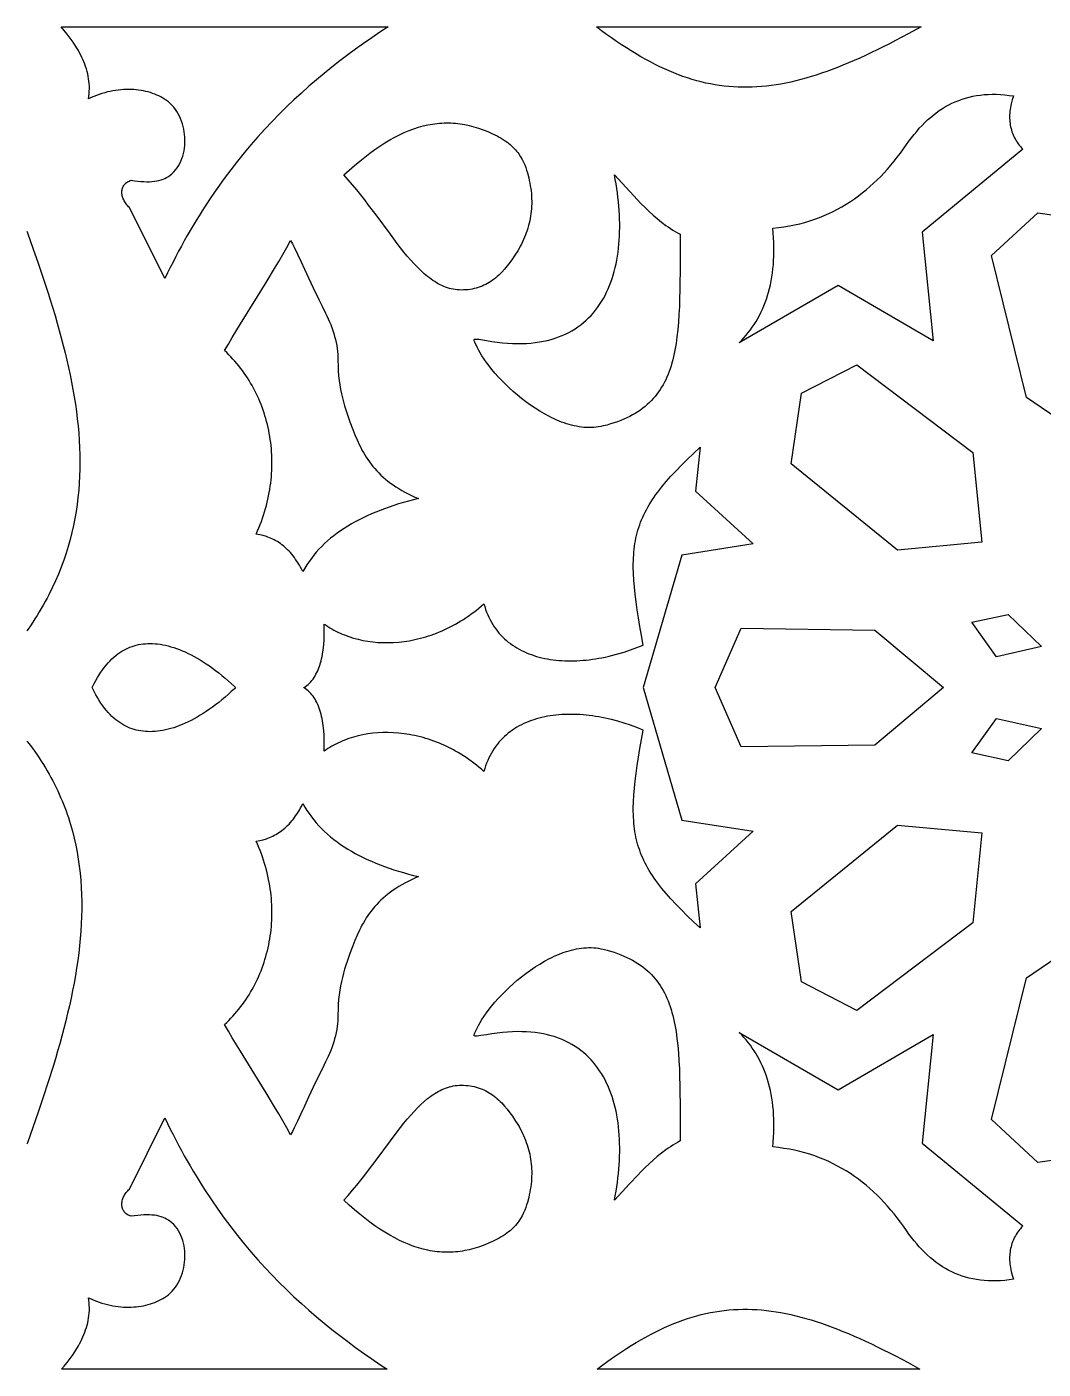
# Model space of a CAD drawing. Extents: x -575 to 575, y -425 to 425.
# Drawn here: x 136.3 to 196.8, y -365 to -285 of the extents above; entities that cross this region are included whole.
import ezdxf

# ---------------------------------------------------------------- set-up
doc = ezdxf.new("R2010")
doc.units = 0
doc.layers.add('LAYER_1', color=18, linetype='CONTINUOUS')

msp = doc.modelspace()

# ---------------------------------------------------------------- linework, layer by layer
at = {"layer": 'LAYER_1'}
for points in [[(157.285, -285.356), (156.802, -285.683), (156.321, -286.018), (155.844, -286.36), (155.371, -286.709), (154.901, -287.066), (154.435, -287.431), (153.974, -287.804), (153.516, -288.186), (153.063, -288.577), (152.614, -288.977), (152.17, -289.386), (151.731, -289.806), (151.297, -290.235), (150.867, -290.675), (150.443, -291.125), (150.024, -291.587), (149.611, -292.059), (149.203, -292.544), (148.802, -293.04), (148.406, -293.548), (148.016, -294.069), (147.632, -294.603), (147.255, -295.15), (146.884, -295.71), (146.702, -295.995), (146.52, -296.284), (146.341, -296.576), (146.163, -296.872), (145.987, -297.171), (145.813, -297.474), (145.64, -297.78), (145.47, -298.091), (145.301, -298.405), (145.134, -298.722), (144.969, -299.044), (144.805, -299.369), (144.644, -299.698), (144.484, -300.031), (142.374, -295.799), (142.32, -295.747), (142.27, -295.694), (142.222, -295.639), (142.178, -295.583), (142.138, -295.525), (142.1, -295.467), (142.066, -295.407), (142.035, -295.347), (142.008, -295.287), (141.985, -295.226), (141.965, -295.165), (141.949, -295.104), (141.936, -295.044), (141.928, -294.984), (141.923, -294.924), (141.922, -294.865), (141.925, -294.807), (141.932, -294.751), (141.943, -294.695), (141.958, -294.641), (141.977, -294.589), (142.001, -294.539), (142.029, -294.49), (142.061, -294.444), (142.098, -294.4), (142.139, -294.359), (142.185, -294.32), (142.235, -294.284), (142.29, -294.251), (142.349, -294.222), (142.414, -294.196), (142.483, -294.174), (142.683, -294.204), (142.875, -294.228), (143.059, -294.245), (143.235, -294.256), (143.403, -294.26), (143.563, -294.258), (143.716, -294.25), (143.861, -294.235), (143.999, -294.213), (144.131, -294.186), (144.255, -294.152), (144.373, -294.111), (144.484, -294.064), (144.589, -294.011), (144.689, -293.952), (144.782, -293.886), (144.903, -293.786), (145.015, -293.677), (145.118, -293.561), (145.211, -293.438), (145.296, -293.308), (145.373, -293.173), (145.44, -293.031), (145.499, -292.885), (145.549, -292.735), (145.591, -292.581), (145.625, -292.423), (145.65, -292.264), (145.667, -292.102), (145.677, -291.939), (145.678, -291.775), (145.671, -291.61), (145.657, -291.446), (145.635, -291.283), (145.605, -291.122), (145.568, -290.962), (145.523, -290.805), (145.472, -290.651), (145.413, -290.501), (145.346, -290.355), (145.273, -290.214), (145.193, -290.079), (145.106, -289.95), (145.013, -289.827), (144.912, -289.711), (144.805, -289.604), (144.692, -289.504), (144.572, -289.414), (144.465, -289.342), (144.355, -289.275), (144.24, -289.211), (144.123, -289.152), (144.001, -289.096), (143.876, -289.045), (143.748, -288.997), (143.617, -288.954), (143.484, -288.915), (143.347, -288.88), (143.208, -288.85), (143.066, -288.823), (142.922, -288.802), (142.776, -288.785), (142.627, -288.773), (142.477, -288.765), (142.325, -288.762), (142.171, -288.764), (142.016, -288.77), (141.86, -288.782), (141.702, -288.798), (141.543, -288.82), (141.383, -288.846), (141.223, -288.878), (141.061, -288.915), (140.899, -288.957), (140.737, -289.004), (140.575, -289.057), (140.412, -289.115), (140.25, -289.179), (140.088, -289.249), (139.926, -289.323), (139.952, -289.171), (139.97, -289.018), (139.982, -288.867), (139.986, -288.716), (139.985, -288.566), (139.977, -288.417), (139.963, -288.269), (139.943, -288.122), (139.918, -287.976), (139.887, -287.831), (139.851, -287.687), (139.811, -287.544), (139.765, -287.403), (139.715, -287.263), (139.661, -287.124), (139.603, -286.987), (139.541, -286.851), (139.475, -286.717), (139.406, -286.584), (139.334, -286.453), (139.181, -286.197), (139.019, -285.947), (138.848, -285.706), (138.671, -285.473), (138.489, -285.249), (138.305, -285.034), (157.772, -285.034)], [(188.743, -285.457), (187.995, -285.854), (187.629, -286.043), (187.268, -286.226), (186.911, -286.402), (186.56, -286.571), (186.213, -286.734), (185.87, -286.891), (185.531, -287.041), (185.197, -287.184), (184.867, -287.321), (184.541, -287.451), (184.218, -287.575), (183.899, -287.691), (183.583, -287.801), (183.271, -287.905), (182.962, -288.001), (182.657, -288.091), (182.354, -288.175), (182.053, -288.251), (181.756, -288.32), (181.461, -288.383), (181.169, -288.439), (180.878, -288.488), (180.59, -288.53), (180.304, -288.565), (180.02, -288.593), (179.737, -288.614), (179.456, -288.628), (179.176, -288.635), (178.898, -288.636), (178.621, -288.629), (178.345, -288.615), (178.07, -288.594), (177.796, -288.565), (177.522, -288.53), (177.249, -288.487), (176.976, -288.438), (176.703, -288.381), (176.43, -288.317), (176.158, -288.245), (175.885, -288.167), (175.612, -288.081), (175.338, -287.987), (175.064, -287.887), (174.789, -287.779), (174.514, -287.664), (174.237, -287.541), (173.959, -287.411), (173.68, -287.273), (173.399, -287.128), (173.117, -286.976), (172.833, -286.816), (172.548, -286.648), (172.26, -286.473), (171.971, -286.29), (171.679, -286.1), (171.385, -285.902), (171.088, -285.697), (170.789, -285.483), (170.487, -285.263), (170.182, -285.034), (189.513, -285.034)], [(193.997, -289.054), (194.246, -289.065), (194.499, -289.086), (194.758, -289.115), (195.021, -289.153), (194.946, -289.387), (194.886, -289.617), (194.861, -289.729), (194.841, -289.841), (194.823, -289.952), (194.81, -290.061), (194.8, -290.169), (194.793, -290.276), (194.791, -290.382), (194.792, -290.486), (194.796, -290.59), (194.804, -290.692), (194.816, -290.793), (194.832, -290.892), (194.851, -290.991), (194.874, -291.089), (194.9, -291.185), (194.93, -291.28), (194.964, -291.374), (195.001, -291.466), (195.043, -291.558), (195.087, -291.648), (195.136, -291.737), (195.188, -291.825), (195.243, -291.912), (195.303, -291.997), (195.365, -292.082), (195.432, -292.165), (195.502, -292.247), (195.576, -292.328), (189.578, -297.266), (190.245, -303.732), (184.58, -300.44), (178.693, -303.85), (178.834, -303.706), (178.969, -303.558), (179.101, -303.406), (179.228, -303.251), (179.35, -303.091), (179.468, -302.927), (179.581, -302.759), (179.689, -302.587), (179.792, -302.41), (179.891, -302.229), (179.984, -302.043), (180.073, -301.854), (180.156, -301.659), (180.234, -301.46), (180.307, -301.256), (180.375, -301.048), (180.438, -300.835), (180.495, -300.617), (180.546, -300.394), (180.592, -300.167), (180.633, -299.934), (180.668, -299.696), (180.697, -299.453), (180.72, -299.206), (180.738, -298.952), (180.75, -298.694), (180.755, -298.43), (180.755, -298.161), (180.749, -297.887), (180.736, -297.607), (180.718, -297.322), (180.693, -297.03), (181.025, -296.995), (181.352, -296.95), (181.672, -296.897), (181.986, -296.834), (182.294, -296.763), (182.596, -296.683), (182.892, -296.595), (183.182, -296.499), (183.466, -296.394), (183.745, -296.282), (184.018, -296.162), (184.286, -296.033), (184.549, -295.898), (184.806, -295.755), (185.059, -295.604), (185.306, -295.446), (185.548, -295.282), (185.785, -295.11), (186.018, -294.931), (186.246, -294.746), (186.469, -294.554), (186.688, -294.356), (186.902, -294.152), (187.113, -293.941), (187.319, -293.725), (187.52, -293.503), (187.718, -293.274), (187.912, -293.041), (188.102, -292.802), (188.289, -292.557), (188.471, -292.307), (188.65, -292.053), (188.798, -291.844), (188.948, -291.643), (189.1, -291.448), (189.255, -291.261), (189.413, -291.08), (189.574, -290.907), (189.738, -290.741), (189.905, -290.582), (190.075, -290.431), (190.248, -290.287), (190.424, -290.15), (190.604, -290.022), (190.787, -289.901), (190.973, -289.787), (191.163, -289.682), (191.357, -289.584), (191.555, -289.494), (191.756, -289.413), (191.961, -289.339), (192.171, -289.274), (192.384, -289.217), (192.601, -289.168), (192.823, -289.127), (193.049, -289.095), (193.279, -289.072), (193.514, -289.057), (193.753, -289.051)], [(161.382, -290.759), (161.519, -290.762), (161.656, -290.769), (161.792, -290.78), (161.929, -290.793), (162.066, -290.811), (162.202, -290.831), (162.339, -290.855), (162.612, -290.912), (162.886, -290.983), (163.16, -291.067), (163.434, -291.164), (163.71, -291.274), (163.987, -291.398), (164.264, -291.534), (164.393, -291.603), (164.515, -291.673), (164.631, -291.745), (164.741, -291.818), (164.846, -291.893), (164.945, -291.968), (165.038, -292.045), (165.126, -292.123), (165.209, -292.202), (165.287, -292.282), (165.361, -292.362), (165.43, -292.443), (165.495, -292.524), (165.555, -292.606), (165.664, -292.771), (165.76, -292.935), (165.842, -293.099), (165.913, -293.262), (165.974, -293.422), (166.026, -293.58), (166.072, -293.733), (166.148, -294.025), (166.185, -294.185), (166.218, -294.343), (166.247, -294.501), (166.271, -294.657), (166.291, -294.812), (166.307, -294.967), (166.318, -295.12), (166.326, -295.272), (166.329, -295.423), (166.328, -295.573), (166.323, -295.722), (166.314, -295.87), (166.3, -296.017), (166.283, -296.163), (166.262, -296.308), (166.237, -296.452), (166.209, -296.595), (166.176, -296.737), (166.139, -296.878), (166.099, -297.018), (166.055, -297.158), (166.007, -297.296), (165.956, -297.434), (165.901, -297.57), (165.842, -297.706), (165.78, -297.841), (165.715, -297.976), (165.645, -298.109), (165.573, -298.241), (165.497, -298.373), (165.334, -298.634), (165.185, -298.857), (165.032, -299.071), (164.873, -299.276), (164.71, -299.471), (164.541, -299.655), (164.454, -299.742), (164.366, -299.827), (164.276, -299.908), (164.184, -299.986), (164.09, -300.061), (163.994, -300.132), (163.896, -300.199), (163.796, -300.263), (163.694, -300.323), (163.589, -300.379), (163.483, -300.431), (163.374, -300.48), (163.262, -300.523), (163.148, -300.563), (163.031, -300.598), (162.912, -300.629), (162.79, -300.655), (162.665, -300.676), (162.537, -300.692), (162.407, -300.704), (162.273, -300.71), (162.136, -300.712), (162.014, -300.708), (161.894, -300.699), (161.775, -300.685), (161.658, -300.665), (161.542, -300.641), (161.427, -300.612), (161.314, -300.578), (161.202, -300.539), (161.09, -300.495), (160.98, -300.447), (160.871, -300.395), (160.763, -300.338), (160.656, -300.277), (160.55, -300.212), (160.444, -300.143), (160.339, -300.07), (160.235, -299.994), (160.132, -299.913), (159.927, -299.741), (159.724, -299.555), (159.522, -299.357), (159.322, -299.146), (159.122, -298.924), (158.922, -298.691), (158.722, -298.448), (158.522, -298.196), (158.32, -297.935), (157.912, -297.393), (157.065, -296.243), (156.618, -295.648), (156.388, -295.348), (156.152, -295.047), (155.911, -294.747), (155.663, -294.448), (155.408, -294.151), (155.147, -293.856), (155.464, -293.568), (155.777, -293.294), (156.087, -293.034), (156.393, -292.789), (156.696, -292.558), (156.996, -292.341), (157.294, -292.138), (157.588, -291.949), (157.88, -291.774), (158.17, -291.614), (158.458, -291.467), (158.743, -291.334), (159.027, -291.215), (159.308, -291.11), (159.589, -291.019), (159.867, -290.941), (160.145, -290.878), (160.283, -290.851), (160.421, -290.827), (160.559, -290.807), (160.697, -290.791), (160.834, -290.778), (160.972, -290.768), (161.109, -290.761), (161.246, -290.758)], [(171.716, -294.356), (172.17, -294.851), (172.622, -295.336), (172.85, -295.572), (173.081, -295.804), (173.316, -296.03), (173.557, -296.249), (173.803, -296.461), (174.057, -296.666), (174.319, -296.861), (174.454, -296.956), (174.591, -297.047), (174.731, -297.137), (174.874, -297.223), (175.019, -297.307), (175.168, -297.388), (175.162, -299.664), (175.158, -300.195), (175.15, -300.712), (175.138, -301.213), (175.121, -301.7), (175.097, -302.171), (175.067, -302.628), (175.028, -303.069), (174.981, -303.495), (174.923, -303.906), (174.89, -304.106), (174.854, -304.302), (174.815, -304.494), (174.773, -304.682), (174.728, -304.867), (174.679, -305.048), (174.627, -305.225), (174.571, -305.398), (174.511, -305.567), (174.448, -305.733), (174.38, -305.895), (174.308, -306.053), (174.232, -306.207), (174.152, -306.357), (174.067, -306.504), (173.978, -306.646), (173.884, -306.785), (173.785, -306.92), (173.681, -307.051), (173.571, -307.179), (173.457, -307.302), (173.337, -307.422), (173.212, -307.538), (173.081, -307.65), (172.944, -307.758), (172.802, -307.862), (172.654, -307.963), (172.499, -308.059), (172.338, -308.152), (172.171, -308.241), (171.997, -308.326), (171.817, -308.407), (171.63, -308.485), (171.437, -308.558), (171.236, -308.628), (171.028, -308.693), (170.813, -308.755), (170.591, -308.813), (170.45, -308.845), (170.308, -308.87), (170.166, -308.889), (170.022, -308.901), (169.877, -308.908), (169.732, -308.909), (169.586, -308.904), (169.44, -308.893), (169.293, -308.878), (169.146, -308.857), (168.998, -308.831), (168.85, -308.8), (168.702, -308.764), (168.554, -308.723), (168.406, -308.678), (168.259, -308.629), (168.111, -308.576), (167.964, -308.518), (167.817, -308.457), (167.671, -308.392), (167.525, -308.323), (167.38, -308.251), (167.092, -308.098), (166.808, -307.932), (166.529, -307.755), (166.255, -307.569), (165.987, -307.375), (165.725, -307.174), (165.471, -306.966), (165.225, -306.754), (164.988, -306.538), (164.76, -306.32), (164.543, -306.101), (164.336, -305.882), (164.141, -305.664), (163.958, -305.449), (163.789, -305.237), (163.633, -305.03), (163.492, -304.829), (163.366, -304.636), (163.256, -304.45), (163.163, -304.275), (163.087, -304.11), (163.049, -304.026), (163.011, -303.95), (162.943, -303.823), (162.918, -303.773), (162.901, -303.73), (162.894, -303.696), (162.896, -303.681), (162.9, -303.669), (162.908, -303.659), (162.92, -303.65), (162.957, -303.639), (163.012, -303.635), (163.088, -303.638), (163.186, -303.649), (163.309, -303.666), (163.636, -303.721), (163.96, -303.775), (164.276, -303.819), (164.584, -303.853), (164.885, -303.878), (165.179, -303.894), (165.465, -303.901), (165.743, -303.9), (166.015, -303.889), (166.279, -303.87), (166.537, -303.842), (166.787, -303.807), (167.03, -303.763), (167.266, -303.711), (167.495, -303.651), (167.717, -303.584), (167.932, -303.509), (168.141, -303.426), (168.342, -303.337), (168.537, -303.24), (168.726, -303.136), (168.908, -303.025), (169.083, -302.908), (169.252, -302.784), (169.414, -302.654), (169.57, -302.517), (169.72, -302.375), (169.864, -302.226), (170.001, -302.072), (170.132, -301.912), (170.257, -301.746), (170.376, -301.575), (170.489, -301.399), (170.596, -301.218), (170.697, -301.031), (170.793, -300.84), (170.882, -300.645), (170.966, -300.444), (171.044, -300.24), (171.116, -300.031), (171.183, -299.818), (171.245, -299.601), (171.3, -299.38), (171.351, -299.156), (171.396, -298.928), (171.436, -298.697), (171.47, -298.462), (171.5, -298.225), (171.524, -297.984), (171.543, -297.741), (171.557, -297.495), (171.566, -297.247), (171.57, -296.996), (171.569, -296.743), (171.563, -296.488), (171.553, -296.231), (171.538, -295.972), (171.518, -295.712), (171.493, -295.45), (171.464, -295.187), (171.431, -294.923), (171.392, -294.657), (171.35, -294.391), (171.303, -294.124), (171.252, -293.856)], [(200.193, -296.647), (202.256, -305.051), (199.851, -309.874), (195.805, -307.108), (193.711, -298.662), (196.467, -296.109)], [(152.084, -297.961), (152.189, -298.164), (152.388, -298.574), (152.585, -299.002), (152.795, -299.468), (153.031, -299.992), (153.31, -300.591), (153.647, -301.286), (153.841, -301.675), (154.055, -302.095), (154.138, -302.26), (154.216, -302.428), (154.291, -302.599), (154.361, -302.773), (154.426, -302.948), (154.487, -303.125), (154.543, -303.303), (154.594, -303.482), (154.64, -303.661), (154.68, -303.841), (154.714, -304.021), (154.742, -304.2), (154.764, -304.378), (154.78, -304.556), (154.789, -304.732), (154.792, -304.906), (154.795, -305.221), (154.807, -305.524), (154.829, -305.816), (154.859, -306.097), (154.897, -306.368), (154.943, -306.632), (154.995, -306.887), (155.053, -307.136), (155.117, -307.38), (155.187, -307.62), (155.26, -307.856), (155.338, -308.09), (155.502, -308.555), (155.675, -309.024), (155.797, -309.337), (155.927, -309.645), (156.068, -309.947), (156.143, -310.096), (156.221, -310.243), (156.303, -310.388), (156.388, -310.532), (156.477, -310.673), (156.57, -310.813), (156.667, -310.951), (156.769, -311.087), (156.875, -311.221), (156.986, -311.353), (157.102, -311.482), (157.224, -311.61), (157.351, -311.735), (157.483, -311.858), (157.622, -311.979), (157.766, -312.097), (157.917, -312.213), (158.074, -312.326), (158.238, -312.437), (158.409, -312.545), (158.587, -312.651), (158.772, -312.754), (158.965, -312.854), (159.165, -312.951), (159.373, -313.046), (159.59, -313.137), (159.286, -313.213), (158.987, -313.291), (158.693, -313.374), (158.405, -313.459), (158.121, -313.549), (157.843, -313.641), (157.571, -313.738), (157.303, -313.838), (157.042, -313.942), (156.785, -314.05), (156.535, -314.162), (156.29, -314.278), (156.051, -314.397), (155.818, -314.521), (155.591, -314.649), (155.369, -314.78), (155.154, -314.916), (154.945, -315.056), (154.742, -315.201), (154.546, -315.35), (154.356, -315.503), (154.172, -315.66), (153.995, -315.822), (153.824, -315.988), (153.66, -316.159), (153.502, -316.335), (153.352, -316.515), (153.208, -316.7), (153.071, -316.89), (152.942, -317.084), (152.819, -317.283), (152.703, -317.488), (152.635, -317.354), (152.565, -317.225), (152.493, -317.101), (152.42, -316.982), (152.346, -316.867), (152.271, -316.757), (152.195, -316.651), (152.117, -316.549), (152.038, -316.452), (151.958, -316.359), (151.876, -316.27), (151.794, -316.186), (151.71, -316.105), (151.625, -316.028), (151.539, -315.956), (151.452, -315.887), (151.364, -315.822), (151.275, -315.76), (151.185, -315.703), (151.093, -315.648), (151.001, -315.598), (150.908, -315.551), (150.814, -315.507), (150.719, -315.466), (150.623, -315.429), (150.526, -315.395), (150.329, -315.336), (150.129, -315.289), (149.926, -315.254), (150.009, -315.065), (150.088, -314.876), (150.163, -314.686), (150.234, -314.497), (150.301, -314.307), (150.364, -314.116), (150.423, -313.926), (150.479, -313.736), (150.53, -313.545), (150.578, -313.355), (150.622, -313.164), (150.662, -312.974), (150.698, -312.784), (150.731, -312.593), (150.76, -312.404), (150.785, -312.214), (150.807, -312.025), (150.825, -311.836), (150.839, -311.647), (150.85, -311.459), (150.857, -311.272), (150.86, -311.085), (150.86, -310.898), (150.857, -310.713), (150.849, -310.527), (150.839, -310.343), (150.825, -310.159), (150.807, -309.977), (150.786, -309.795), (150.762, -309.614), (150.734, -309.434), (150.703, -309.254), (150.668, -309.076), (150.63, -308.899), (150.589, -308.724), (150.544, -308.549), (150.497, -308.375), (150.445, -308.203), (150.391, -308.032), (150.334, -307.863), (150.273, -307.695), (150.209, -307.528), (150.142, -307.363), (150.072, -307.199), (149.998, -307.037), (149.922, -306.877), (149.842, -306.718), (149.76, -306.561), (149.674, -306.406), (149.586, -306.252), (149.494, -306.101), (149.399, -305.951), (149.302, -305.803), (149.201, -305.658), (149.098, -305.514), (148.991, -305.372), (148.882, -305.233), (148.77, -305.096), (148.655, -304.96), (148.537, -304.828), (148.417, -304.697), (148.293, -304.569), (148.167, -304.443), (148.038, -304.32), (148.263, -303.93), (148.495, -303.536), (148.98, -302.735), (149.997, -301.092), (150.511, -300.259), (151.018, -299.423), (151.266, -299.005), (151.508, -298.587), (151.744, -298.171), (151.973, -297.755)], [(192.606, -310.389), (193.13, -315.743), (188.121, -316.201), (181.785, -311.066), (182.402, -306.867), (185.699, -305.166)], [(176.075, -312.703), (179.519, -315.842), (175.27, -316.504), (172.96, -324.398), (175.27, -332.291), (179.519, -332.954), (176.075, -336.092), (176.361, -338.715), (175.967, -338.346), (175.596, -337.991), (175.249, -337.646), (174.924, -337.312), (174.621, -336.986), (174.341, -336.668), (174.081, -336.356), (173.959, -336.202), (173.843, -336.049), (173.731, -335.897), (173.624, -335.746), (173.522, -335.596), (173.425, -335.446), (173.333, -335.296), (173.245, -335.146), (173.162, -334.997), (173.084, -334.847), (173.01, -334.697), (172.941, -334.547), (172.876, -334.396), (172.815, -334.244), (172.759, -334.091), (172.707, -333.937), (172.658, -333.782), (172.615, -333.625), (172.575, -333.467), (172.539, -333.307), (172.506, -333.145), (172.478, -332.982), (172.453, -332.816), (172.433, -332.647), (172.415, -332.477), (172.402, -332.303), (172.391, -332.127), (172.384, -331.948), (172.381, -331.765), (172.381, -331.579), (172.39, -331.198), (172.412, -330.801), (172.445, -330.388), (172.49, -329.957), (172.546, -329.508), (172.612, -329.038), (172.688, -328.548), (172.773, -328.034), (172.866, -327.497), (172.968, -326.935), (172.594, -326.783), (172.217, -326.643), (171.839, -326.516), (171.459, -326.403), (171.08, -326.302), (170.89, -326.257), (170.7, -326.216), (170.511, -326.178), (170.322, -326.143), (170.134, -326.112), (169.946, -326.084), (169.759, -326.06), (169.573, -326.039), (169.388, -326.022), (169.203, -326.009), (169.02, -325.999), (168.838, -325.993), (168.657, -325.991), (168.477, -325.992), (168.299, -325.997), (168.123, -326.006), (167.948, -326.019), (167.775, -326.036), (167.603, -326.056), (167.434, -326.08), (167.266, -326.108), (167.101, -326.141), (166.938, -326.177), (166.777, -326.217), (166.619, -326.261), (166.463, -326.309), (166.309, -326.361), (166.158, -326.417), (166.01, -326.478), (165.865, -326.542), (165.723, -326.611), (165.584, -326.684), (165.448, -326.761), (165.315, -326.842), (165.186, -326.927), (165.06, -327.017), (164.937, -327.111), (164.819, -327.21), (164.703, -327.313), (164.592, -327.42), (164.485, -327.531), (164.381, -327.648), (164.282, -327.768), (164.186, -327.893), (164.095, -328.023), (164.009, -328.157), (163.927, -328.296), (163.849, -328.439), (163.776, -328.587), (163.708, -328.739), (163.644, -328.896), (163.586, -329.058), (163.533, -329.225), (163.484, -329.396), (163.336, -329.266), (163.186, -329.139), (163.035, -329.017), (162.883, -328.899), (162.73, -328.784), (162.575, -328.674), (162.42, -328.567), (162.264, -328.465), (162.107, -328.366), (161.95, -328.271), (161.792, -328.18), (161.633, -328.093), (161.473, -328.009), (161.313, -327.93), (161.153, -327.854), (160.992, -327.781), (160.831, -327.713), (160.669, -327.648), (160.508, -327.586), (160.346, -327.529), (160.184, -327.475), (160.022, -327.424), (159.86, -327.377), (159.698, -327.333), (159.536, -327.293), (159.374, -327.257), (159.213, -327.224), (159.052, -327.194), (158.731, -327.145), (158.412, -327.109), (158.096, -327.086), (157.783, -327.076), (157.473, -327.078), (157.167, -327.094), (156.865, -327.121), (156.568, -327.161), (156.277, -327.213), (155.991, -327.277), (155.712, -327.352), (155.439, -327.438), (155.174, -327.536), (155.044, -327.589), (154.916, -327.644), (154.79, -327.702), (154.667, -327.763), (154.545, -327.827), (154.426, -327.893), (154.309, -327.962), (154.195, -328.034), (154.082, -328.108), (153.973, -328.184), (153.979, -327.863), (153.976, -327.549), (153.964, -327.242), (153.942, -326.945), (153.91, -326.658), (153.867, -326.381), (153.842, -326.247), (153.813, -326.116), (153.782, -325.988), (153.748, -325.864), (153.711, -325.742), (153.672, -325.625), (153.629, -325.511), (153.583, -325.4), (153.534, -325.293), (153.481, -325.191), (153.426, -325.092), (153.367, -324.998), (153.306, -324.907), (153.24, -324.822), (153.172, -324.74), (153.1, -324.664), (153.024, -324.592), (152.945, -324.524), (152.862, -324.462), (152.776, -324.405), (152.753, -324.405), (152.764, -324.398), (152.753, -324.39), (152.776, -324.39), (152.862, -324.333), (152.945, -324.271), (153.024, -324.204), (153.1, -324.132), (153.172, -324.055), (153.24, -323.974), (153.306, -323.888), (153.367, -323.798), (153.426, -323.703), (153.481, -323.605), (153.534, -323.502), (153.583, -323.395), (153.629, -323.285), (153.672, -323.171), (153.711, -323.053), (153.748, -322.932), (153.782, -322.807), (153.813, -322.679), (153.842, -322.548), (153.867, -322.414), (153.91, -322.138), (153.942, -321.85), (153.964, -321.553), (153.976, -321.247), (153.979, -320.933), (153.973, -320.612), (154.082, -320.688), (154.195, -320.762), (154.309, -320.833), (154.426, -320.902), (154.545, -320.968), (154.667, -321.032), (154.79, -321.093), (154.916, -321.151), (155.044, -321.207), (155.174, -321.26), (155.439, -321.357), (155.712, -321.444), (155.991, -321.519), (156.277, -321.582), (156.568, -321.634), (156.865, -321.674), (157.167, -321.702), (157.473, -321.717), (157.783, -321.72), (158.096, -321.71), (158.412, -321.687), (158.731, -321.651), (159.052, -321.602), (159.213, -321.572), (159.374, -321.539), (159.536, -321.502), (159.698, -321.462), (159.86, -321.418), (160.022, -321.371), (160.184, -321.321), (160.346, -321.267), (160.508, -321.209), (160.669, -321.148), (160.831, -321.083), (160.992, -321.014), (161.153, -320.942), (161.313, -320.866), (161.473, -320.786), (161.633, -320.703), (161.792, -320.615), (161.95, -320.524), (162.107, -320.429), (162.264, -320.331), (162.42, -320.228), (162.575, -320.122), (162.73, -320.011), (162.883, -319.897), (163.035, -319.778), (163.186, -319.656), (163.336, -319.53), (163.484, -319.399), (163.533, -319.57), (163.586, -319.737), (163.644, -319.899), (163.708, -320.056), (163.776, -320.209), (163.849, -320.357), (163.927, -320.5), (164.009, -320.639), (164.095, -320.773), (164.186, -320.902), (164.282, -321.027), (164.381, -321.148), (164.485, -321.264), (164.592, -321.376), (164.703, -321.483), (164.819, -321.586), (164.937, -321.684), (165.06, -321.778), (165.186, -321.868), (165.315, -321.954), (165.448, -322.035), (165.584, -322.112), (165.723, -322.185), (165.865, -322.253), (166.01, -322.318), (166.158, -322.378), (166.309, -322.434), (166.463, -322.487), (166.619, -322.535), (166.777, -322.579), (166.938, -322.619), (167.101, -322.655), (167.266, -322.687), (167.434, -322.715), (167.603, -322.739), (167.775, -322.76), (167.948, -322.776), (168.123, -322.789), (168.299, -322.798), (168.477, -322.803), (168.657, -322.805), (168.838, -322.802), (169.02, -322.796), (169.203, -322.786), (169.388, -322.773), (169.573, -322.756), (169.759, -322.736), (169.946, -322.711), (170.134, -322.684), (170.322, -322.653), (170.511, -322.618), (170.7, -322.58), (170.89, -322.538), (171.08, -322.493), (171.459, -322.393), (171.839, -322.279), (172.217, -322.152), (172.594, -322.013), (172.968, -321.86), (172.866, -321.298), (172.773, -320.761), (172.688, -320.248), (172.612, -319.757), (172.546, -319.288), (172.49, -318.838), (172.445, -318.408), (172.412, -317.995), (172.39, -317.598), (172.381, -317.216), (172.381, -317.03), (172.384, -316.848), (172.391, -316.669), (172.402, -316.492), (172.415, -316.319), (172.433, -316.148), (172.453, -315.98), (172.478, -315.814), (172.506, -315.65), (172.539, -315.488), (172.575, -315.329), (172.615, -315.17), (172.658, -315.014), (172.707, -314.859), (172.759, -314.705), (172.815, -314.552), (172.876, -314.4), (172.941, -314.249), (173.01, -314.098), (173.084, -313.948), (173.162, -313.799), (173.245, -313.649), (173.333, -313.5), (173.425, -313.35), (173.522, -313.2), (173.624, -313.049), (173.731, -312.898), (173.843, -312.746), (173.959, -312.593), (174.081, -312.439), (174.341, -312.128), (174.621, -311.809), (174.924, -311.484), (175.249, -311.149), (175.596, -310.805), (175.967, -310.449), (176.361, -310.081)], [(196.687, -321.955), (194.007, -322.563), (192.541, -320.507), (194.702, -320.033)], [(186.759, -320.97), (190.849, -324.398), (186.759, -327.825), (178.801, -327.929), (177.262, -324.398), (178.801, -320.866)], [(143.75, -321.774), (143.898, -321.783), (144.049, -321.798), (144.202, -321.818), (144.358, -321.844), (144.517, -321.877), (144.678, -321.915), (144.841, -321.96), (145.007, -322.01), (145.175, -322.067), (145.345, -322.13), (145.516, -322.199), (145.69, -322.275), (145.866, -322.357), (146.043, -322.445), (146.221, -322.539), (146.401, -322.64), (146.582, -322.747), (146.765, -322.86), (146.948, -322.98), (147.132, -323.105), (147.318, -323.237), (147.503, -323.375), (147.69, -323.519), (147.877, -323.67), (148.064, -323.826), (148.251, -323.989), (148.439, -324.157), (148.627, -324.331), (148.696, -324.398), (148.627, -324.464), (148.439, -324.638), (148.252, -324.807), (148.064, -324.969), (147.877, -325.126), (147.69, -325.276), (147.503, -325.42), (147.318, -325.558), (147.132, -325.69), (146.948, -325.816), (146.765, -325.935), (146.582, -326.049), (146.401, -326.156), (146.221, -326.256), (146.043, -326.351), (145.866, -326.439), (145.69, -326.521), (145.516, -326.596), (145.345, -326.665), (145.175, -326.728), (145.007, -326.785), (144.841, -326.836), (144.678, -326.88), (144.517, -326.919), (144.358, -326.951), (144.202, -326.977), (144.049, -326.998), (143.898, -327.012), (143.75, -327.021), (143.604, -327.025), (143.461, -327.022), (143.32, -327.014), (143.182, -327.001), (143.047, -326.982), (142.913, -326.957), (142.782, -326.928), (142.653, -326.892), (142.526, -326.852), (142.4, -326.805), (142.276, -326.753), (142.154, -326.695), (142.033, -326.631), (141.914, -326.561), (141.795, -326.485), (141.678, -326.402), (141.562, -326.312), (141.447, -326.216), (141.333, -326.112), (141.22, -326.001), (141.109, -325.882), (140.999, -325.755), (140.89, -325.62), (140.783, -325.477), (140.677, -325.325), (140.574, -325.166), (140.472, -324.997), (140.373, -324.82), (140.276, -324.634), (140.181, -324.438), (140.162, -324.398), (140.181, -324.357), (140.276, -324.162), (140.373, -323.976), (140.472, -323.798), (140.574, -323.63), (140.677, -323.47), (140.783, -323.319), (140.89, -323.176), (140.999, -323.041), (141.109, -322.914), (141.22, -322.795), (141.333, -322.684), (141.447, -322.58), (141.562, -322.483), (141.678, -322.393), (141.795, -322.31), (141.914, -322.234), (142.033, -322.164), (142.154, -322.1), (142.276, -322.042), (142.4, -321.99), (142.526, -321.944), (142.653, -321.903), (142.782, -321.868), (142.913, -321.838), (143.047, -321.814), (143.182, -321.795), (143.32, -321.781), (143.461, -321.773), (143.604, -321.771)], [(196.687, -326.84), (194.702, -328.763), (192.541, -328.288), (194.007, -326.232)], [(152.819, -331.512), (152.942, -331.711), (153.071, -331.906), (153.208, -332.095), (153.352, -332.28), (153.502, -332.461), (153.66, -332.636), (153.824, -332.807), (153.995, -332.973), (154.172, -333.135), (154.356, -333.293), (154.546, -333.446), (154.742, -333.595), (154.945, -333.739), (155.154, -333.879), (155.369, -334.015), (155.591, -334.147), (155.818, -334.275), (156.051, -334.398), (156.29, -334.518), (156.535, -334.634), (156.785, -334.745), (157.042, -334.853), (157.303, -334.957), (157.571, -335.057), (157.843, -335.154), (158.121, -335.247), (158.405, -335.336), (158.693, -335.422), (158.987, -335.504), (159.286, -335.583), (159.59, -335.658), (159.373, -335.75), (159.165, -335.844), (158.965, -335.942), (158.772, -336.042), (158.587, -336.145), (158.409, -336.25), (158.238, -336.359), (158.074, -336.469), (157.917, -336.583), (157.766, -336.699), (157.622, -336.817), (157.483, -336.938), (157.351, -337.06), (157.224, -337.186), (157.102, -337.313), (156.986, -337.443), (156.875, -337.575), (156.769, -337.709), (156.667, -337.844), (156.57, -337.982), (156.477, -338.122), (156.388, -338.264), (156.303, -338.407), (156.221, -338.552), (156.143, -338.699), (156.068, -338.848), (155.927, -339.15), (155.797, -339.458), (155.675, -339.772), (155.502, -340.24), (155.338, -340.705), (155.26, -340.939), (155.187, -341.176), (155.117, -341.415), (155.053, -341.659), (154.995, -341.908), (154.943, -342.164), (154.897, -342.427), (154.859, -342.698), (154.829, -342.979), (154.807, -343.271), (154.795, -343.574), (154.792, -343.89), (154.789, -344.064), (154.78, -344.24), (154.764, -344.417), (154.742, -344.596), (154.714, -344.775), (154.68, -344.954), (154.64, -345.134), (154.594, -345.314), (154.543, -345.493), (154.487, -345.671), (154.426, -345.848), (154.361, -346.023), (154.291, -346.196), (154.216, -346.367), (154.138, -346.535), (154.055, -346.701), (153.841, -347.121), (153.647, -347.51), (153.31, -348.204), (153.031, -348.804), (152.795, -349.327), (152.585, -349.794), (152.388, -350.222), (152.189, -350.631), (152.084, -350.834), (151.973, -351.04), (151.744, -350.625), (151.508, -350.208), (151.266, -349.791), (151.018, -349.372), (150.511, -348.536), (149.997, -347.703), (148.98, -346.061), (148.495, -345.259), (148.263, -344.865), (148.038, -344.476), (148.167, -344.352), (148.293, -344.227), (148.417, -344.098), (148.537, -343.968), (148.655, -343.835), (148.77, -343.7), (148.882, -343.563), (148.991, -343.423), (149.098, -343.282), (149.201, -343.138), (149.302, -342.992), (149.399, -342.844), (149.494, -342.695), (149.586, -342.543), (149.674, -342.39), (149.76, -342.234), (149.842, -342.077), (149.922, -341.919), (149.998, -341.758), (150.072, -341.596), (150.142, -341.433), (150.209, -341.267), (150.273, -341.101), (150.334, -340.933), (150.391, -340.763), (150.445, -340.592), (150.497, -340.42), (150.544, -340.247), (150.589, -340.072), (150.63, -339.896), (150.668, -339.719), (150.703, -339.541), (150.734, -339.362), (150.762, -339.182), (150.786, -339.001), (150.807, -338.819), (150.825, -338.636), (150.839, -338.452), (150.849, -338.268), (150.857, -338.083), (150.86, -337.897), (150.86, -337.711), (150.857, -337.524), (150.85, -337.336), (150.839, -337.148), (150.825, -336.96), (150.807, -336.771), (150.785, -336.581), (150.76, -336.392), (150.731, -336.202), (150.698, -336.012), (150.662, -335.822), (150.622, -335.631), (150.578, -335.441), (150.53, -335.25), (150.479, -335.06), (150.423, -334.87), (150.364, -334.679), (150.301, -334.489), (150.234, -334.299), (150.163, -334.109), (150.088, -333.92), (150.009, -333.731), (149.926, -333.542), (150.129, -333.506), (150.329, -333.459), (150.526, -333.4), (150.623, -333.366), (150.719, -333.329), (150.814, -333.289), (150.908, -333.245), (151.001, -333.198), (151.093, -333.147), (151.185, -333.093), (151.275, -333.035), (151.364, -332.974), (151.452, -332.909), (151.539, -332.84), (151.625, -332.767), (151.71, -332.69), (151.794, -332.61), (151.876, -332.525), (151.958, -332.436), (152.038, -332.343), (152.117, -332.246), (152.195, -332.145), (152.271, -332.039), (152.346, -331.929), (152.42, -331.814), (152.493, -331.694), (152.565, -331.57), (152.635, -331.441), (152.703, -331.308)], [(193.13, -333.052), (192.606, -338.407), (185.699, -343.629), (182.402, -341.929), (181.785, -337.73), (188.121, -332.595)], [(202.256, -343.744), (200.193, -352.148), (196.467, -352.686), (193.711, -350.133), (195.805, -341.688), (199.851, -338.922)], [(169.877, -339.888), (170.022, -339.894), (170.166, -339.907), (170.308, -339.926), (170.45, -339.951), (170.591, -339.982), (170.813, -340.04), (171.028, -340.102), (171.236, -340.168), (171.437, -340.237), (171.63, -340.311), (171.817, -340.388), (171.997, -340.469), (172.171, -340.554), (172.338, -340.643), (172.499, -340.736), (172.654, -340.833), (172.802, -340.933), (172.944, -341.037), (173.081, -341.146), (173.212, -341.258), (173.337, -341.373), (173.457, -341.493), (173.571, -341.617), (173.681, -341.744), (173.785, -341.875), (173.884, -342.01), (173.978, -342.149), (174.067, -342.292), (174.152, -342.438), (174.232, -342.589), (174.308, -342.743), (174.38, -342.901), (174.448, -343.063), (174.511, -343.228), (174.571, -343.398), (174.627, -343.571), (174.679, -343.748), (174.728, -343.929), (174.773, -344.113), (174.815, -344.302), (174.854, -344.494), (174.89, -344.69), (174.923, -344.89), (174.981, -345.301), (175.028, -345.727), (175.067, -346.168), (175.097, -346.624), (175.121, -347.096), (175.138, -347.582), (175.15, -348.084), (175.158, -348.6), (175.162, -349.132), (175.168, -351.407), (175.019, -351.488), (174.874, -351.572), (174.731, -351.659), (174.591, -351.748), (174.454, -351.84), (174.319, -351.934), (174.057, -352.13), (173.803, -352.334), (173.557, -352.546), (173.316, -352.766), (173.081, -352.992), (172.85, -353.223), (172.622, -353.46), (172.17, -353.945), (171.716, -354.44), (171.252, -354.939), (171.303, -354.672), (171.35, -354.405), (171.392, -354.138), (171.431, -353.873), (171.464, -353.608), (171.493, -353.345), (171.518, -353.083), (171.538, -352.823), (171.553, -352.564), (171.563, -352.307), (171.569, -352.052), (171.57, -351.799), (171.566, -351.549), (171.557, -351.3), (171.543, -351.054), (171.524, -350.811), (171.5, -350.571), (171.47, -350.333), (171.436, -350.099), (171.396, -349.867), (171.351, -349.64), (171.3, -349.415), (171.245, -349.194), (171.183, -348.978), (171.116, -348.765), (171.044, -348.556), (170.966, -348.351), (170.882, -348.151), (170.793, -347.955), (170.697, -347.764), (170.596, -347.578), (170.489, -347.396), (170.376, -347.22), (170.257, -347.049), (170.132, -346.884), (170.001, -346.724), (169.864, -346.569), (169.72, -346.421), (169.57, -346.278), (169.414, -346.142), (169.252, -346.011), (169.083, -345.887), (168.908, -345.77), (168.726, -345.66), (168.537, -345.556), (168.342, -345.459), (168.141, -345.369), (167.932, -345.287), (167.717, -345.212), (167.495, -345.144), (167.266, -345.085), (167.03, -345.033), (166.787, -344.989), (166.537, -344.953), (166.279, -344.926), (166.015, -344.906), (165.743, -344.896), (165.465, -344.894), (165.179, -344.901), (164.885, -344.917), (164.584, -344.942), (164.276, -344.977), (163.96, -345.021), (163.636, -345.074), (163.309, -345.129), (163.186, -345.147), (163.088, -345.157), (163.012, -345.161), (162.957, -345.157), (162.92, -345.145), (162.908, -345.137), (162.9, -345.126), (162.896, -345.114), (162.894, -345.1), (162.901, -345.065), (162.918, -345.023), (162.943, -344.972), (163.011, -344.846), (163.049, -344.77), (163.087, -344.685), (163.163, -344.521), (163.256, -344.345), (163.366, -344.16), (163.492, -343.966), (163.633, -343.765), (163.789, -343.558), (163.958, -343.347), (164.141, -343.131), (164.336, -342.913), (164.543, -342.694), (164.76, -342.475), (164.988, -342.257), (165.225, -342.041), (165.471, -341.829), (165.725, -341.622), (165.987, -341.42), (166.255, -341.226), (166.529, -341.04), (166.808, -340.864), (167.092, -340.698), (167.38, -340.544), (167.525, -340.472), (167.671, -340.403), (167.817, -340.338), (167.964, -340.277), (168.111, -340.22), (168.259, -340.166), (168.406, -340.117), (168.554, -340.072), (168.702, -340.032), (168.85, -339.996), (168.998, -339.965), (169.146, -339.939), (169.293, -339.918), (169.44, -339.902), (169.586, -339.892), (169.732, -339.887)], [(184.58, -348.355), (190.245, -345.063), (189.578, -351.53), (195.576, -356.468), (195.502, -356.549), (195.432, -356.631), (195.365, -356.714), (195.303, -356.798), (195.243, -356.884), (195.188, -356.97), (195.136, -357.058), (195.087, -357.147), (195.043, -357.238), (195.001, -357.329), (194.964, -357.422), (194.93, -357.516), (194.9, -357.611), (194.874, -357.707), (194.851, -357.804), (194.832, -357.903), (194.816, -358.003), (194.804, -358.104), (194.796, -358.206), (194.792, -358.309), (194.791, -358.414), (194.793, -358.52), (194.8, -358.626), (194.81, -358.735), (194.823, -358.844), (194.841, -358.954), (194.861, -359.066), (194.886, -359.179), (194.946, -359.408), (195.021, -359.642), (194.758, -359.681), (194.499, -359.71), (194.246, -359.73), (193.997, -359.742), (193.753, -359.744), (193.514, -359.738), (193.279, -359.723), (193.049, -359.7), (192.823, -359.668), (192.601, -359.628), (192.384, -359.579), (192.171, -359.522), (191.961, -359.456), (191.756, -359.383), (191.555, -359.301), (191.357, -359.211), (191.163, -359.114), (190.973, -359.008), (190.787, -358.895), (190.604, -358.774), (190.424, -358.645), (190.248, -358.509), (190.075, -358.365), (189.905, -358.213), (189.738, -358.055), (189.574, -357.889), (189.413, -357.715), (189.255, -357.535), (189.1, -357.347), (188.948, -357.153), (188.798, -356.951), (188.65, -356.743), (188.471, -356.488), (188.289, -356.238), (188.102, -355.994), (187.912, -355.755), (187.718, -355.521), (187.52, -355.293), (187.319, -355.071), (187.113, -354.854), (186.902, -354.644), (186.688, -354.439), (186.469, -354.241), (186.246, -354.049), (186.018, -353.864), (185.785, -353.686), (185.548, -353.514), (185.306, -353.349), (185.059, -353.191), (184.806, -353.041), (184.549, -352.898), (184.286, -352.762), (184.018, -352.634), (183.745, -352.514), (183.466, -352.401), (183.182, -352.297), (182.892, -352.2), (182.596, -352.112), (182.294, -352.033), (181.986, -351.961), (181.672, -351.899), (181.352, -351.845), (181.025, -351.801), (180.693, -351.765), (180.718, -351.474), (180.736, -351.189), (180.749, -350.909), (180.755, -350.634), (180.755, -350.365), (180.75, -350.101), (180.738, -349.843), (180.72, -349.59), (180.697, -349.342), (180.668, -349.099), (180.633, -348.862), (180.592, -348.629), (180.546, -348.401), (180.495, -348.178), (180.438, -347.961), (180.375, -347.747), (180.307, -347.539), (180.234, -347.335), (180.156, -347.136), (180.073, -346.942), (179.984, -346.752), (179.891, -346.567), (179.792, -346.386), (179.689, -346.209), (179.581, -346.037), (179.468, -345.868), (179.35, -345.705), (179.228, -345.545), (179.101, -345.389), (178.969, -345.237), (178.834, -345.09), (178.693, -344.946)], [(162.273, -348.085), (162.407, -348.092), (162.537, -348.103), (162.665, -348.12), (162.79, -348.141), (162.912, -348.167), (163.031, -348.197), (163.148, -348.233), (163.262, -348.272), (163.374, -348.316), (163.483, -348.364), (163.589, -348.416), (163.694, -348.472), (163.796, -348.532), (163.896, -348.596), (163.994, -348.664), (164.09, -348.735), (164.184, -348.809), (164.276, -348.887), (164.366, -348.969), (164.454, -349.053), (164.541, -349.141), (164.71, -349.324), (164.873, -349.519), (165.032, -349.724), (165.185, -349.938), (165.334, -350.161), (165.497, -350.422), (165.573, -350.554), (165.645, -350.687), (165.715, -350.82), (165.78, -350.954), (165.842, -351.089), (165.901, -351.225), (165.956, -351.362), (166.007, -351.499), (166.055, -351.638), (166.099, -351.777), (166.139, -351.918), (166.176, -352.059), (166.209, -352.201), (166.237, -352.344), (166.262, -352.488), (166.283, -352.633), (166.3, -352.779), (166.314, -352.926), (166.323, -353.074), (166.328, -353.223), (166.329, -353.373), (166.326, -353.524), (166.318, -353.676), (166.307, -353.829), (166.291, -353.983), (166.271, -354.138), (166.247, -354.295), (166.218, -354.452), (166.185, -354.611), (166.148, -354.77), (166.072, -355.062), (166.026, -355.216), (165.974, -355.373), (165.913, -355.534), (165.842, -355.696), (165.76, -355.86), (165.664, -356.025), (165.555, -356.189), (165.495, -356.271), (165.43, -356.353), (165.361, -356.433), (165.287, -356.514), (165.209, -356.593), (165.126, -356.672), (165.038, -356.75), (164.945, -356.827), (164.846, -356.903), (164.741, -356.977), (164.631, -357.051), (164.515, -357.122), (164.393, -357.193), (164.264, -357.261), (163.987, -357.398), (163.71, -357.521), (163.434, -357.631), (163.16, -357.729), (162.886, -357.813), (162.612, -357.883), (162.339, -357.941), (162.202, -357.965), (162.066, -357.985), (161.929, -358.002), (161.792, -358.016), (161.656, -358.026), (161.519, -358.033), (161.382, -358.037), (161.246, -358.037), (161.109, -358.034), (160.972, -358.028), (160.834, -358.018), (160.697, -358.005), (160.559, -357.988), (160.421, -357.968), (160.283, -357.945), (160.145, -357.918), (159.867, -357.854), (159.589, -357.777), (159.308, -357.685), (159.027, -357.58), (158.743, -357.461), (158.458, -357.328), (158.17, -357.182), (157.88, -357.021), (157.588, -356.846), (157.294, -356.658), (156.996, -356.455), (156.696, -356.238), (156.393, -356.007), (156.087, -355.761), (155.777, -355.502), (155.464, -355.228), (155.147, -354.939), (155.408, -354.645), (155.663, -354.347), (155.911, -354.048), (156.152, -353.748), (156.388, -353.448), (156.618, -353.148), (157.065, -352.552), (157.912, -351.402), (158.32, -350.86), (158.522, -350.6), (158.722, -350.348), (158.922, -350.105), (159.122, -349.872), (159.322, -349.65), (159.522, -349.439), (159.724, -349.24), (159.927, -349.054), (160.132, -348.882), (160.235, -348.802), (160.339, -348.725), (160.444, -348.652), (160.55, -348.583), (160.656, -348.518), (160.763, -348.457), (160.871, -348.4), (160.98, -348.348), (161.09, -348.3), (161.202, -348.257), (161.314, -348.218), (161.427, -348.184), (161.542, -348.155), (161.658, -348.13), (161.775, -348.111), (161.894, -348.097), (162.014, -348.088), (162.136, -348.084)], [(144.644, -350.37), (144.805, -350.699), (144.969, -351.025), (145.134, -351.346), (145.301, -351.664), (145.47, -351.978), (145.64, -352.288), (145.813, -352.595), (145.987, -352.897), (146.163, -353.197), (146.341, -353.492), (146.52, -353.785), (146.702, -354.073), (146.884, -354.358), (147.255, -354.919), (147.632, -355.465), (148.016, -355.999), (148.406, -356.52), (148.802, -357.028), (149.203, -357.525), (149.611, -358.009), (150.024, -358.482), (150.443, -358.943), (150.867, -359.394), (151.297, -359.833), (151.731, -360.263), (152.17, -360.682), (152.614, -361.091), (153.063, -361.491), (153.516, -361.882), (153.974, -362.264), (154.435, -362.637), (154.901, -363.002), (155.371, -363.359), (155.844, -363.708), (156.321, -364.05), (156.802, -364.385), (157.285, -364.713), (157.72, -365), (138.335, -365), (138.489, -364.819), (138.671, -364.595), (138.848, -364.362), (139.019, -364.121), (139.181, -363.872), (139.334, -363.615), (139.406, -363.484), (139.475, -363.352), (139.541, -363.218), (139.603, -363.082), (139.661, -362.945), (139.715, -362.806), (139.765, -362.666), (139.811, -362.524), (139.851, -362.382), (139.887, -362.238), (139.918, -362.093), (139.943, -361.947), (139.963, -361.799), (139.977, -361.651), (139.985, -361.502), (139.986, -361.352), (139.982, -361.201), (139.97, -361.05), (139.952, -360.898), (139.926, -360.745), (140.088, -360.82), (140.25, -360.889), (140.412, -360.953), (140.575, -361.011), (140.737, -361.064), (140.899, -361.112), (141.061, -361.154), (141.223, -361.191), (141.383, -361.222), (141.543, -361.249), (141.702, -361.27), (141.86, -361.287), (142.016, -361.298), (142.171, -361.305), (142.325, -361.307), (142.477, -361.304), (142.627, -361.296), (142.776, -361.283), (142.922, -361.266), (143.066, -361.245), (143.208, -361.219), (143.347, -361.188), (143.484, -361.154), (143.617, -361.115), (143.748, -361.071), (143.876, -361.024), (144.001, -360.972), (144.123, -360.917), (144.24, -360.857), (144.355, -360.793), (144.465, -360.726), (144.572, -360.655), (144.692, -360.564), (144.805, -360.465), (144.912, -360.357), (145.013, -360.241), (145.106, -360.119), (145.193, -359.989), (145.273, -359.854), (145.346, -359.713), (145.413, -359.567), (145.472, -359.417), (145.523, -359.263), (145.568, -359.106), (145.605, -358.947), (145.635, -358.785), (145.657, -358.622), (145.671, -358.458), (145.678, -358.294), (145.677, -358.13), (145.667, -357.966), (145.65, -357.805), (145.625, -357.645), (145.591, -357.488), (145.549, -357.334), (145.499, -357.183), (145.44, -357.037), (145.373, -356.896), (145.296, -356.76), (145.211, -356.63), (145.118, -356.507), (145.015, -356.391), (144.903, -356.282), (144.782, -356.182), (144.689, -356.117), (144.589, -356.057), (144.484, -356.004), (144.373, -355.957), (144.255, -355.917), (144.131, -355.883), (143.999, -355.855), (143.861, -355.834), (143.716, -355.819), (143.563, -355.81), (143.403, -355.808), (143.235, -355.813), (143.059, -355.823), (142.875, -355.841), (142.683, -355.865), (142.483, -355.895), (142.414, -355.872), (142.349, -355.846), (142.29, -355.817), (142.235, -355.784), (142.185, -355.749), (142.139, -355.71), (142.098, -355.669), (142.061, -355.625), (142.029, -355.578), (142.001, -355.53), (141.977, -355.479), (141.958, -355.427), (141.943, -355.373), (141.932, -355.318), (141.925, -355.261), (141.922, -355.203), (141.923, -355.144), (141.928, -355.085), (141.936, -355.025), (141.949, -354.964), (141.965, -354.903), (141.985, -354.842), (142.008, -354.782), (142.035, -354.721), (142.066, -354.661), (142.1, -354.602), (142.138, -354.543), (142.178, -354.486), (142.222, -354.43), (142.27, -354.375), (142.32, -354.321), (142.374, -354.27), (144.484, -350.037)], [(179.176, -361.433), (179.456, -361.44), (179.737, -361.454), (180.02, -361.475), (180.304, -361.503), (180.59, -361.539), (180.878, -361.581), (181.169, -361.629), (181.461, -361.685), (181.756, -361.748), (182.053, -361.817), (182.354, -361.894), (182.657, -361.977), (182.962, -362.067), (183.271, -362.163), (183.583, -362.267), (183.899, -362.377), (184.218, -362.494), (184.541, -362.617), (184.867, -362.747), (185.197, -362.884), (185.531, -363.027), (185.87, -363.177), (186.213, -363.334), (186.56, -363.497), (186.911, -363.666), (187.268, -363.843), (187.629, -364.025), (187.995, -364.214), (188.743, -364.611), (189.45, -365), (170.227, -365), (170.487, -364.806), (170.789, -364.585), (171.088, -364.372), (171.385, -364.166), (171.679, -363.968), (171.971, -363.778), (172.26, -363.595), (172.548, -363.42), (172.833, -363.253), (173.117, -363.093), (173.399, -362.94), (173.68, -362.795), (173.959, -362.658), (174.237, -362.527), (174.514, -362.405), (174.789, -362.289), (175.064, -362.181), (175.338, -362.081), (175.612, -361.988), (175.885, -361.902), (176.158, -361.823), (176.43, -361.752), (176.703, -361.687), (176.976, -361.631), (177.249, -361.581), (177.522, -361.538), (177.796, -361.503), (178.07, -361.475), (178.345, -361.454), (178.621, -361.44), (178.898, -361.433)]]:
    msp.add_lwpolyline(points, close=True, dxfattribs=at)
for points in [[(136.263, -297.203), (136.303, -297.309), (136.622, -298.21), (136.935, -299.11), (137.238, -300.007), (137.53, -300.903), (137.67, -301.348), (137.808, -301.793), (137.941, -302.238), (138.07, -302.683), (138.195, -303.126), (138.316, -303.569), (138.431, -304.011), (138.542, -304.452), (138.647, -304.892), (138.746, -305.332), (138.84, -305.77), (138.927, -306.208), (139.008, -306.644), (139.083, -307.08), (139.151, -307.514), (139.211, -307.948), (139.265, -308.38), (139.311, -308.812), (139.349, -309.242), (139.38, -309.671), (139.402, -310.099), (139.416, -310.526), (139.421, -310.952), (139.417, -311.377), (139.404, -311.8), (139.382, -312.223), (139.351, -312.645), (139.309, -313.065), (139.258, -313.484), (139.196, -313.903), (139.124, -314.32), (139.042, -314.737), (138.948, -315.153), (138.843, -315.568), (138.727, -315.982), (138.599, -316.396), (138.46, -316.809), (138.308, -317.221), (138.143, -317.633), (137.965, -318.045), (137.775, -318.456), (137.569, -318.869), (137.464, -319.072), (137.353, -319.277), (137.239, -319.482), (137.122, -319.687), (137.001, -319.892), (136.876, -320.097), (136.747, -320.302), (136.615, -320.507), (136.479, -320.711), (136.339, -320.916), (136.263, -321.023)], [(136.263, -327.605), (136.277, -327.59), (136.308, -327.63), (136.454, -327.821), (136.596, -328.012), (136.734, -328.203), (136.868, -328.396), (136.998, -328.588), (137.124, -328.781), (137.247, -328.975), (137.366, -329.169), (137.481, -329.364), (137.593, -329.559), (137.701, -329.755), (137.806, -329.951), (137.907, -330.148), (138.005, -330.345), (138.099, -330.543), (138.19, -330.741), (138.277, -330.94), (138.362, -331.14), (138.443, -331.34), (138.52, -331.54), (138.595, -331.741), (138.667, -331.943), (138.735, -332.145), (138.8, -332.348), (138.862, -332.547), (138.978, -332.959), (139.082, -333.369), (139.175, -333.782), (139.256, -334.197), (139.326, -334.614), (139.386, -335.033), (139.435, -335.454), (139.473, -335.878), (139.502, -336.303), (139.521, -336.731), (139.531, -337.16), (139.531, -337.592), (139.522, -338.026), (139.504, -338.461), (139.478, -338.898), (139.443, -339.337), (139.401, -339.777), (139.35, -340.219), (139.292, -340.662), (139.226, -341.107), (139.154, -341.553), (139.074, -342), (138.988, -342.449), (138.895, -342.898), (138.797, -343.348), (138.693, -343.799), (138.583, -344.251), (138.468, -344.704), (138.348, -345.157), (138.223, -345.61), (138.093, -346.064), (137.96, -346.519), (137.823, -346.971), (137.537, -347.883), (137.239, -348.792), (136.931, -349.7), (136.616, -350.607), (136.294, -351.512), (136.263, -351.595)]]:
    msp.add_lwpolyline(points, dxfattribs=at)

doc.saveas('drawing.dxf')
